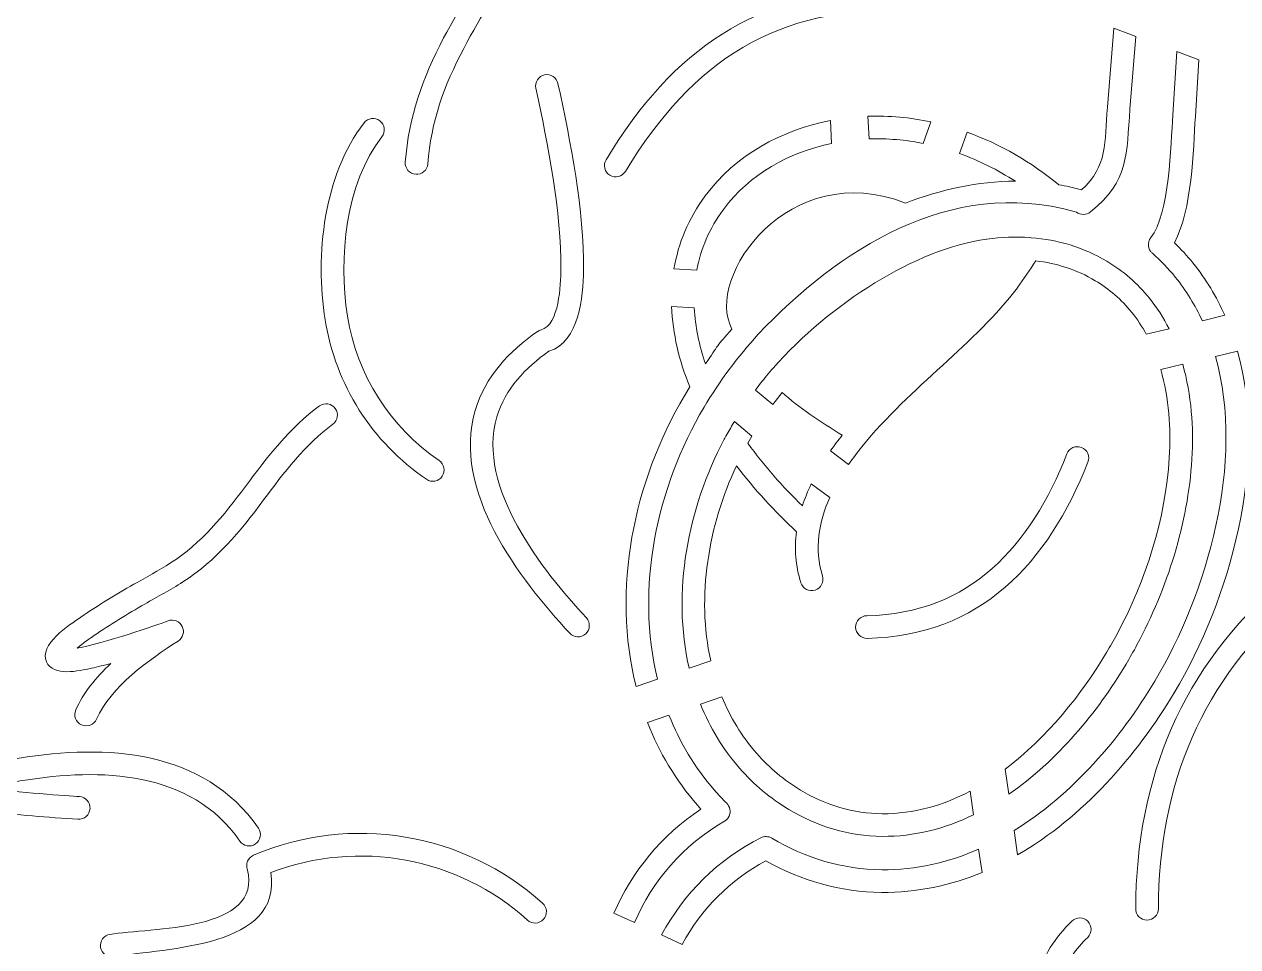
# Model space of a CAD drawing. Header units: millimetres. Extents: x -354 to 354, y -354 to 354.
# Drawn here: x 113.82 to 145.98, y -282.46 to -258.03 of the extents above; entities that cross this region are included whole.
import ezdxf

# ---------------------------------------------------------------- set-up
doc = ezdxf.new("R2010")
doc.units = ezdxf.units.MM
doc.header["$MEASUREMENT"] = 0
doc.layers.add('Camada 1', color=7, linetype='Continuous')

msp = doc.modelspace()

# ---------------------------------------------------------------- linework, layer by layer
at = {"layer": 'Camada 1', "color": 250, "lineweight": 20}
for points, knots in [([(259.2077, -180.953), (259.2077, -180.953), (70.4419, -177.6357), (70.4419, -177.6357), (70.4419, -177.6357), (70.4419, -177.6357), (70.4419, -202.6357), (70.4419, -202.6357), (70.4419, -202.6357), (70.4419, -202.6357), (64.4419, -202.6357), (64.4419, -202.6357), (64.4419, -202.6357), (64.4419, -202.6357), (64.4419, -237.6357), (64.4419, -237.6357), (64.4419, -237.6357), (64.4419, -237.6357), (70.4419, -237.6357), (70.4419, -237.6357), (70.4419, -237.6357), (70.4419, -237.6357), (70.4419, -291.7999), (70.4419, -291.7999), (70.4419, -291.7999), (70.4419, -291.7999), (64.4419, -291.7999), (64.4419, -291.7999), (64.4419, -291.7999), (64.4419, -291.7999), (64.4419, -326.7999), (64.4419, -326.7999), (64.4419, -326.7999), (64.4419, -326.7999), (70.4419, -326.7999), (70.4419, -326.7999), (70.4419, -326.7999), (70.4419, -326.7999), (70.4419, -351.7999), (70.4419, -351.7999), (70.4419, -351.7999), (70.4419, -351.7999), (259.2077, -348.4826), (259.2077, -348.4826), (259.2077, -348.4826), (259.2077, -348.4826), (259.2077, -326.7999), (259.2077, -326.7999), (259.2077, -326.7999), (259.2077, -326.7999), (265.2077, -326.7999), (265.2077, -326.7999), (265.2077, -326.7999), (265.2077, -326.7999), (265.2077, -332.7999), (265.2077, -332.7999), (265.2077, -332.7999), (265.2077, -332.7999), (268.2077, -332.7999), (268.2077, -332.7999), (268.2077, -332.7999), (269.0033, -332.7999), (269.7664, -332.4838), (270.329, -331.9212), (270.329, -331.9212), (270.8916, -331.3586), (271.2077, -330.5955), (271.2077, -329.7999), (271.2077, -329.7999), (271.2077, -329.7999), (271.2077, -288.7999), (271.2077, -288.7999), (271.2077, -288.7999), (271.2077, -287.143), (269.8645, -285.7999), (268.2077, -285.7999), (268.2077, -285.7999), (268.2077, -285.7999), (265.2077, -285.7999), (265.2077, -285.7999), (265.2077, -285.7999), (265.2077, -285.7999), (265.2077, -291.7999), (265.2077, -291.7999), (265.2077, -291.7999), (265.2077, -291.7999), (259.2077, -291.7999), (259.2077, -291.7999), (259.2077, -291.7999), (259.2077, -291.7999), (259.2077, -237.6357), (259.2077, -237.6357), (259.2077, -237.6357), (259.2077, -237.6357), (265.9077, -237.6357), (265.9077, -237.6357), (265.9077, -237.6357), (265.9077, -237.6357), (265.9077, -243.6357), (265.9077, -243.6357), (265.9077, -243.6357), (265.9077, -243.6357), (268.2077, -243.6357), (268.2077, -243.6357), (268.2077, -243.6357), (269.0033, -243.6357), (269.7664, -243.3197), (270.329, -242.7571), (270.329, -242.7571), (270.8916, -242.1945), (271.2077, -241.4314), (271.2077, -240.6357), (271.2077, -240.6357), (271.2077, -240.6357), (271.2077, -199.6357), (271.2077, -199.6357), (271.2077, -199.6357), (271.2077, -197.9789), (269.8645, -196.6358), (268.2077, -196.6357), (268.2077, -196.6357), (268.2077, -196.6357), (265.9077, -196.6357), (265.9077, -196.6357), (265.9077, -196.6357), (265.9077, -196.6357), (265.9077, -202.6357), (265.9077, -202.6357), (265.9077, -202.6357), (265.9077, -202.6357), (259.2077, -202.6357), (259.2077, -202.6357), (259.2077, -202.6357), (259.2077, -202.6357), (259.2077, -180.953), (259.2077, -180.953)], [0, 0, 0, 0, 0.0285714, 0.0285714, 0.0285714, 0.0285714, 0.0571429, 0.0571429, 0.0571429, 0.0571429, 0.0857143, 0.0857143, 0.0857143, 0.0857143, 0.1142857, 0.1142857, 0.1142857, 0.1142857, 0.1428571, 0.1428571, 0.1428571, 0.1428571, 0.1714286, 0.1714286, 0.1714286, 0.1714286, 0.2, 0.2, 0.2, 0.2, 0.2285714, 0.2285714, 0.2285714, 0.2285714, 0.2571429, 0.2571429, 0.2571429, 0.2571429, 0.2857143, 0.2857143, 0.2857143, 0.2857143, 0.3142857, 0.3142857, 0.3142857, 0.3142857, 0.3428571, 0.3428571, 0.3428571, 0.3428571, 0.3714286, 0.3714286, 0.3714286, 0.3714286, 0.4, 0.4, 0.4, 0.4, 0.4285714, 0.4285714, 0.4285714, 0.4285714, 0.4571429, 0.4571429, 0.4571429, 0.4571429, 0.4857143, 0.4857143, 0.4857143, 0.4857143, 0.5142857, 0.5142857, 0.5142857, 0.5142857, 0.5428571, 0.5428571, 0.5428571, 0.5428571, 0.5714286, 0.5714286, 0.5714286, 0.5714286, 0.6, 0.6, 0.6, 0.6, 0.6285714, 0.6285714, 0.6285714, 0.6285714, 0.6571429, 0.6571429, 0.6571429, 0.6571429, 0.6857143, 0.6857143, 0.6857143, 0.6857143, 0.7142857, 0.7142857, 0.7142857, 0.7142857, 0.7428571, 0.7428571, 0.7428571, 0.7428571, 0.7714286, 0.7714286, 0.7714286, 0.7714286, 0.8, 0.8, 0.8, 0.8, 0.8285714, 0.8285714, 0.8285714, 0.8285714, 0.8571429, 0.8571429, 0.8571429, 0.8571429, 0.8857143, 0.8857143, 0.8857143, 0.8857143, 0.9142857, 0.9142857, 0.9142857, 0.9142857, 0.9428571, 0.9428571, 0.9428571, 0.9428571, 1, 1, 1, 1]), ([(127.1017, -253.0088), (128.1319, -254.1043), (128.5787, -255.4123), (128.1999, -256.9052), (128.1999, -256.9052), (128.1592, -257.0653), (127.9955, -257.1628), (127.8353, -257.1222), (127.8353, -257.1222), (127.6752, -257.0815), (127.5777, -256.9178), (127.6183, -256.7576), (127.6183, -256.7576), (127.8663, -255.7801), (127.7026, -254.9129), (127.2233, -254.1393), (127.2233, -254.1393), (127.2215, -254.7796), (127.0947, -255.4051), (126.8414, -256.0498), (126.8414, -256.0498), (126.481, -256.9669), (125.9253, -257.7999), (125.4669, -258.6696), (125.4669, -258.6696), (124.9474, -259.6551), (124.6005, -260.6032), (124.5165, -261.724), (124.5165, -261.724), (124.5041, -261.8888), (124.3596, -262.0131), (124.1949, -262.0008), (124.1949, -262.0008), (124.0301, -261.9884), (123.9058, -261.8439), (123.9181, -261.6792), (123.9181, -261.6792), (124.0085, -260.4744), (124.3775, -259.4494), (124.9361, -258.3898), (124.9361, -258.3898), (125.3816, -257.5447), (125.9337, -256.7192), (126.2829, -255.8304), (126.2829, -255.8304), (126.6265, -254.956), (126.7086, -254.1351), (126.5355, -253.2357), (126.5355, -253.2357), (126.5355, -253.2357), (126.5253, -253.1845), (126.5253, -253.1845), (126.5253, -253.1845), (126.5253, -253.1845), (126.4786, -252.9747), (126.4786, -252.9747), (126.4786, -252.9747), (126.4397, -252.8141), (126.5389, -252.6514), (126.6995, -252.6124), (126.6995, -252.6124), (126.8601, -252.5735), (127.0228, -252.6727), (127.0618, -252.8333), (127.0618, -252.8333), (127.0618, -252.8333), (127.1017, -253.0088), (127.1017, -253.0088)], [0, 0, 0, 0, 0.0555556, 0.0555556, 0.0555556, 0.0555556, 0.1111111, 0.1111111, 0.1111111, 0.1111111, 0.1666667, 0.1666667, 0.1666667, 0.1666667, 0.2222222, 0.2222222, 0.2222222, 0.2222222, 0.2777778, 0.2777778, 0.2777778, 0.2777778, 0.3333333, 0.3333333, 0.3333333, 0.3333333, 0.3888889, 0.3888889, 0.3888889, 0.3888889, 0.4444444, 0.4444444, 0.4444444, 0.4444444, 0.5, 0.5, 0.5, 0.5, 0.5555556, 0.5555556, 0.5555556, 0.5555556, 0.6111111, 0.6111111, 0.6111111, 0.6111111, 0.6666667, 0.6666667, 0.6666667, 0.6666667, 0.7222222, 0.7222222, 0.7222222, 0.7222222, 0.7777778, 0.7777778, 0.7777778, 0.7777778, 0.8333333, 0.8333333, 0.8333333, 0.8333333, 0.8888889, 0.8888889, 0.8888889, 0.8888889, 1, 1, 1, 1]), ([(137.5202, -257.1431), (137.6012, -257.2345), (137.6192, -257.3579), (137.5677, -257.4686), (137.5677, -257.4686), (137.5162, -257.5793), (137.4102, -257.6451), (137.2882, -257.642), (137.2882, -257.642), (133.7325, -257.5526), (131.5533, -258.9705), (129.7529, -261.9264), (129.7529, -261.9264), (129.667, -262.0675), (129.4818, -262.1125), (129.3406, -262.0265), (129.3406, -262.0265), (129.1995, -261.9406), (129.1545, -261.7554), (129.2405, -261.6142), (129.2405, -261.6142), (131.0358, -258.6666), (133.1967, -257.2048), (136.614, -257.0489), (136.614, -257.0489), (134.8862, -255.281), (132.8303, -254.2457), (130.7079, -256.2633), (130.7079, -256.2633), (130.6033, -256.3627), (130.4471, -256.3744), (130.3289, -256.2915), (130.3289, -256.2915), (130.2108, -256.2087), (130.1685, -256.0578), (130.2264, -255.9256), (130.2264, -255.9256), (130.3206, -255.7102), (130.6892, -254.8621), (130.88, -254.2838), (130.88, -254.2838), (130.3877, -254.8312), (129.6553, -255.8338), (129.4869, -256.0653), (129.4869, -256.0653), (129.3897, -256.1989), (129.2014, -256.2286), (129.0678, -256.1314), (129.0678, -256.1314), (128.9342, -256.0342), (128.9045, -255.8459), (129.0017, -255.7123), (129.0017, -255.7123), (129.4374, -255.1135), (129.8975, -254.4854), (130.3916, -253.9335), (130.3916, -253.9335), (130.6012, -253.6993), (131.0375, -253.1816), (131.3985, -253.391), (131.3985, -253.391), (131.7324, -253.5847), (131.5565, -254.1242), (131.4679, -254.4084), (131.4679, -254.4084), (131.3952, -254.6416), (131.3107, -254.8765), (131.2197, -255.1103), (131.2197, -255.1103), (133.4893, -253.731), (135.7109, -255.1015), (137.5202, -257.1431)], [0, 0, 0, 0, 0.0526316, 0.0526316, 0.0526316, 0.0526316, 0.1052632, 0.1052632, 0.1052632, 0.1052632, 0.1578947, 0.1578947, 0.1578947, 0.1578947, 0.2105263, 0.2105263, 0.2105263, 0.2105263, 0.2631579, 0.2631579, 0.2631579, 0.2631579, 0.3157895, 0.3157895, 0.3157895, 0.3157895, 0.3684211, 0.3684211, 0.3684211, 0.3684211, 0.4210526, 0.4210526, 0.4210526, 0.4210526, 0.4736842, 0.4736842, 0.4736842, 0.4736842, 0.5263158, 0.5263158, 0.5263158, 0.5263158, 0.5789474, 0.5789474, 0.5789474, 0.5789474, 0.6315789, 0.6315789, 0.6315789, 0.6315789, 0.6842105, 0.6842105, 0.6842105, 0.6842105, 0.7368421, 0.7368421, 0.7368421, 0.7368421, 0.7894737, 0.7894737, 0.7894737, 0.7894737, 0.8421053, 0.8421053, 0.8421053, 0.8421053, 0.8947368, 0.8947368, 0.8947368, 0.8947368, 1, 1, 1, 1]), ([(138.8168, -260.8869), (139.692, -261.2022), (140.5118, -261.6797), (141.2415, -262.2774), (141.2415, -262.2774), (141.4323, -262.3108), (141.6223, -262.3533), (141.8112, -262.4053), (141.8112, -262.4053), (141.8112, -262.4053), (141.8401, -262.4133), (141.8401, -262.4133), (141.8401, -262.4133), (142.5464, -261.7759), (142.454, -261.1628), (142.5307, -260.2256), (142.5307, -260.2256), (142.5307, -260.2256), (142.7023, -258.1285), (142.7023, -258.1285), (142.7023, -258.1285), (142.7023, -258.1285), (143.2865, -258.3459), (143.2865, -258.3459), (143.2865, -258.3459), (143.2865, -258.3459), (143.1287, -260.2746), (143.1287, -260.2746), (143.1287, -260.2746), (143.0319, -261.4571), (143.1078, -262.1771), (142.0787, -262.9972), (142.0787, -262.9972), (141.9683, -263.0851), (141.8142, -263.0824), (141.7074, -262.9993), (141.7074, -262.9993), (141.7074, -262.9993), (141.6518, -262.9837), (141.6518, -262.9837), (141.6518, -262.9837), (138.3456, -262.0727), (135.4052, -263.9952), (133.2751, -266.2356), (133.2751, -266.2356), (132.7339, -266.8317), (132.2492, -267.4823), (131.8371, -268.1734), (131.8371, -268.1734), (130.5772, -270.2857), (130.0163, -272.9802), (130.6054, -275.3751), (130.6054, -275.3751), (130.6054, -275.3751), (130.0365, -275.5729), (130.0365, -275.5729), (130.0365, -275.5729), (129.389, -273.0141), (129.9671, -270.1371), (131.3217, -267.866), (131.3217, -267.866), (131.3217, -267.866), (131.4646, -267.6324), (131.4646, -267.6324), (131.4646, -267.6324), (131.1782, -266.9399), (131.0052, -266.2194), (130.9786, -265.5055), (130.9786, -265.5055), (130.9786, -265.5055), (131.5805, -265.5409), (131.5805, -265.5409), (131.5805, -265.5409), (131.6049, -266.0355), (131.7081, -266.5333), (131.8743, -267.0197), (131.8743, -267.0197), (132.2268, -266.5245), (132.1608, -266.5453), (132.5789, -266.1055), (132.5789, -266.1055), (131.8318, -264.7242), (134.0995, -261.5466), (137.1818, -262.7643), (137.1818, -262.7643), (138.1119, -262.4032), (139.1, -262.1857), (140.0898, -262.1815), (140.0898, -262.1815), (139.6232, -261.8835), (139.1275, -261.6361), (138.6108, -261.4502), (138.6108, -261.4502), (138.6108, -261.4502), (138.8168, -260.8869), (138.8168, -260.8869)], [0, 0, 0, 0, 0.04, 0.04, 0.04, 0.04, 0.08, 0.08, 0.08, 0.08, 0.12, 0.12, 0.12, 0.12, 0.16, 0.16, 0.16, 0.16, 0.2, 0.2, 0.2, 0.2, 0.24, 0.24, 0.24, 0.24, 0.28, 0.28, 0.28, 0.28, 0.32, 0.32, 0.32, 0.32, 0.36, 0.36, 0.36, 0.36, 0.4, 0.4, 0.4, 0.4, 0.44, 0.44, 0.44, 0.44, 0.48, 0.48, 0.48, 0.48, 0.52, 0.52, 0.52, 0.52, 0.56, 0.56, 0.56, 0.56, 0.6, 0.6, 0.6, 0.6, 0.64, 0.64, 0.64, 0.64, 0.68, 0.68, 0.68, 0.68, 0.72, 0.72, 0.72, 0.72, 0.76, 0.76, 0.76, 0.76, 0.8, 0.8, 0.8, 0.8, 0.84, 0.84, 0.84, 0.84, 0.88, 0.88, 0.88, 0.88, 0.92, 0.92, 0.92, 0.92, 1, 1, 1, 1]), ([(144.3685, -258.7485), (144.3685, -258.7485), (144.956, -258.9671), (144.956, -258.9671), (144.956, -258.9671), (144.956, -258.9671), (144.8621, -260.4653), (144.8621, -260.4653), (144.8621, -260.4653), (144.8055, -261.369), (144.7775, -262.9443), (144.3059, -263.8136), (144.3059, -263.8136), (144.4809, -263.9815), (144.6451, -264.1606), (144.7974, -264.3495), (144.7974, -264.3495), (145.1445, -264.7799), (145.4227, -265.2452), (145.6403, -265.7357), (145.6403, -265.7357), (145.6403, -265.7357), (145.0467, -265.8792), (145.0467, -265.8792), (145.0467, -265.8792), (144.8567, -265.4719), (144.62, -265.0852), (144.3304, -264.7261), (144.3304, -264.7261), (144.1462, -264.4976), (143.9425, -264.2853), (143.7218, -264.0919), (143.7218, -264.0919), (143.7038, -264.0765), (143.688, -264.0593), (143.6746, -264.0409), (143.6746, -264.0409), (143.6349, -263.9866), (143.6155, -263.9214), (143.6171, -263.8564), (143.6171, -263.8564), (143.6182, -263.8123), (143.6288, -263.7683), (143.6495, -263.7276), (143.6495, -263.7276), (143.6495, -263.7276), (143.6733, -263.6887), (143.6733, -263.6887), (143.6733, -263.6887), (143.6733, -263.6887), (143.6811, -263.6783), (143.6811, -263.6783), (143.6811, -263.6783), (144.1748, -263.0514), (144.2129, -261.2319), (144.2633, -260.4277), (144.2633, -260.4277), (144.2633, -260.4277), (144.3685, -258.7485), (144.3685, -258.7485)], [0, 0, 0, 0, 0.0625, 0.0625, 0.0625, 0.0625, 0.125, 0.125, 0.125, 0.125, 0.1875, 0.1875, 0.1875, 0.1875, 0.25, 0.25, 0.25, 0.25, 0.3125, 0.3125, 0.3125, 0.3125, 0.375, 0.375, 0.375, 0.375, 0.4375, 0.4375, 0.4375, 0.4375, 0.5, 0.5, 0.5, 0.5, 0.5625, 0.5625, 0.5625, 0.5625, 0.625, 0.625, 0.625, 0.625, 0.6875, 0.6875, 0.6875, 0.6875, 0.75, 0.75, 0.75, 0.75, 0.8125, 0.8125, 0.8125, 0.8125, 0.875, 0.875, 0.875, 0.875, 1, 1, 1, 1]), ([(126.347, -268.4299), (125.7988, -270.2957), (127.5549, -272.4917), (128.7185, -273.7517), (128.7185, -273.7517), (128.8306, -273.8731), (128.823, -274.0635), (128.7016, -274.1756), (128.7016, -274.1756), (128.5802, -274.2877), (128.3898, -274.2801), (128.2777, -274.1587), (128.2777, -274.1587), (126.9372, -272.7072), (125.1469, -270.3861), (125.7713, -268.2608), (125.7713, -268.2608), (126.0343, -267.3656), (126.6706, -266.6859), (127.4249, -266.1673), (127.4249, -266.1673), (127.455, -266.1466), (127.4839, -266.1334), (127.5192, -266.1242), (127.5192, -266.1242), (128.0025, -265.9982), (128.0393, -264.902), (128.0436, -264.5322), (128.0436, -264.5322), (128.0613, -263.0075), (127.7018, -261.209), (127.3802, -259.7226), (127.3802, -259.7226), (127.3452, -259.5612), (127.4485, -259.4009), (127.61, -259.366), (127.61, -259.366), (127.7714, -259.331), (127.9317, -259.4343), (127.9666, -259.5958), (127.9666, -259.5958), (128.2987, -261.1306), (128.6618, -262.9648), (128.6436, -264.5392), (128.6436, -264.5392), (128.6353, -265.2494), (128.5404, -266.4266), (127.726, -266.6887), (127.726, -266.6887), (127.1057, -267.1228), (126.565, -267.6879), (126.347, -268.4299)], [0, 0, 0, 0, 0.0714286, 0.0714286, 0.0714286, 0.0714286, 0.1428571, 0.1428571, 0.1428571, 0.1428571, 0.2142857, 0.2142857, 0.2142857, 0.2142857, 0.2857143, 0.2857143, 0.2857143, 0.2857143, 0.3571429, 0.3571429, 0.3571429, 0.3571429, 0.4285714, 0.4285714, 0.4285714, 0.4285714, 0.5, 0.5, 0.5, 0.5, 0.5714286, 0.5714286, 0.5714286, 0.5714286, 0.6428571, 0.6428571, 0.6428571, 0.6428571, 0.7142857, 0.7142857, 0.7142857, 0.7142857, 0.7857143, 0.7857143, 0.7857143, 0.7857143, 0.8571429, 0.8571429, 0.8571429, 0.8571429, 1, 1, 1, 1]), ([(122.388, -265.7615), (122.6353, -267.3161), (123.5147, -268.6994), (124.8177, -269.583), (124.8177, -269.583), (124.9544, -269.6757), (124.9903, -269.8629), (124.8976, -269.9997), (124.8976, -269.9997), (124.8049, -270.1364), (124.6177, -270.1723), (124.4809, -270.0796), (124.4809, -270.0796), (123.0408, -269.103), (122.0687, -267.5742), (121.7954, -265.8557), (121.7954, -265.8557), (121.5221, -264.1376), (121.7603, -262.0119), (122.826, -260.6367), (122.826, -260.6367), (122.9272, -260.5062), (123.1164, -260.4822), (123.2469, -260.5834), (123.2469, -260.5834), (123.3774, -260.6846), (123.4014, -260.8738), (123.3002, -261.0043), (123.3002, -261.0043), (122.336, -262.2485), (122.1408, -264.2069), (122.388, -265.7615)], [0, 0, 0, 0, 0.1111111, 0.1111111, 0.1111111, 0.1111111, 0.2222222, 0.2222222, 0.2222222, 0.2222222, 0.3333333, 0.3333333, 0.3333333, 0.3333333, 0.4444444, 0.4444444, 0.4444444, 0.4444444, 0.5555556, 0.5555556, 0.5555556, 0.5555556, 0.6666667, 0.6666667, 0.6666667, 0.6666667, 0.7777778, 0.7777778, 0.7777778, 0.7777778, 1, 1, 1, 1]), ([(136.1833, -260.4641), (136.7501, -260.444), (137.3091, -260.4961), (137.8528, -260.6115), (137.8528, -260.6115), (137.8528, -260.6115), (137.6444, -261.1811), (137.6444, -261.1811), (137.6444, -261.1811), (137.1776, -261.0885), (136.6992, -261.047), (136.2143, -261.0634), (136.2143, -261.0634), (136.2143, -261.0634), (136.1833, -260.4641), (136.1833, -260.4641)], [0, 0, 0, 0, 0.2, 0.2, 0.2, 0.2, 0.4, 0.4, 0.4, 0.4, 0.6, 0.6, 0.6, 0.6, 1, 1, 1, 1]), ([(131.869, -262.574), (132.6716, -261.4925), (133.8866, -260.8293), (135.1878, -260.5768), (135.1878, -260.5768), (135.1878, -260.5768), (135.2191, -261.1827), (135.2191, -261.1827), (135.2191, -261.1827), (134.0954, -261.4181), (133.0455, -261.9955), (132.3508, -262.9316), (132.3508, -262.9316), (131.9768, -263.4357), (131.75, -263.9804), (131.645, -264.543), (131.645, -264.543), (131.645, -264.543), (131.0418, -264.5075), (131.0418, -264.5075), (131.0418, -264.5075), (131.1562, -263.8314), (131.4219, -263.1765), (131.869, -262.574)], [0, 0, 0, 0, 0.1428571, 0.1428571, 0.1428571, 0.1428571, 0.2857143, 0.2857143, 0.2857143, 0.2857143, 0.4285714, 0.4285714, 0.4285714, 0.4285714, 0.5714286, 0.5714286, 0.5714286, 0.5714286, 0.7142857, 0.7142857, 0.7142857, 0.7142857, 1, 1, 1, 1]), ([(133.6691, -267.136), (135.1868, -265.4166), (137.4522, -263.9774), (139.3255, -263.7194), (139.3255, -263.7194), (139.3255, -263.7194), (139.3277, -263.719), (139.3277, -263.719), (139.3277, -263.719), (139.3277, -263.719), (139.3353, -263.7179), (139.3353, -263.7179), (139.3353, -263.7179), (139.7182, -263.666), (140.101, -263.6511), (140.4781, -263.6778), (140.4781, -263.6778), (140.4781, -263.6778), (140.5111, -263.6803), (140.5111, -263.6803), (140.5111, -263.6803), (141.2127, -263.7345), (141.8935, -263.9331), (142.5162, -264.3044), (142.5162, -264.3044), (142.9479, -264.5619), (143.3262, -264.8899), (143.6418, -265.2812), (143.6418, -265.2812), (143.8462, -265.5346), (144.0187, -265.8069), (144.1628, -266.0928), (144.1628, -266.0928), (144.1628, -266.0928), (143.5616, -266.2381), (143.5616, -266.2381), (143.5616, -266.2381), (143.4504, -266.0347), (143.322, -265.8404), (143.1748, -265.6578), (143.1748, -265.6578), (142.9038, -265.3218), (142.5796, -265.0409), (142.2088, -264.8198), (142.2088, -264.8198), (141.7156, -264.5257), (141.1811, -264.3576), (140.6293, -264.2942), (140.6293, -264.2942), (140.4785, -264.5345), (140.3179, -264.7688), (140.1489, -264.9967), (140.1489, -264.9967), (140.1489, -264.9967), (140.1433, -265.0039), (140.1433, -265.0039), (140.1433, -265.0039), (139.0553, -266.469), (137.3067, -267.6279), (136.0238, -269.2169), (136.0238, -269.2169), (135.9022, -269.3674), (135.7829, -269.5253), (135.6698, -269.6893), (135.6698, -269.6893), (135.6698, -269.6893), (135.19, -269.3294), (135.19, -269.3294), (135.19, -269.3294), (135.2893, -269.1857), (135.3934, -269.046), (135.5005, -268.9106), (135.5005, -268.9106), (134.9354, -268.568), (134.3304, -268.1614), (133.9071, -267.7835), (133.9071, -267.7835), (133.9071, -267.7835), (133.6647, -268.101), (133.6647, -268.101), (133.6647, -268.101), (133.6647, -268.101), (133.2035, -267.7155), (133.2035, -267.7155), (133.2035, -267.7155), (133.2976, -267.5883), (133.3943, -267.463), (133.4943, -267.3391), (133.4943, -267.3391), (133.4943, -267.3391), (133.6277, -267.1767), (133.6277, -267.1767), (133.6277, -267.1767), (133.6277, -267.1767), (133.6691, -267.136), (133.6691, -267.136)], [0, 0, 0, 0, 0.04, 0.04, 0.04, 0.04, 0.08, 0.08, 0.08, 0.08, 0.12, 0.12, 0.12, 0.12, 0.16, 0.16, 0.16, 0.16, 0.2, 0.2, 0.2, 0.2, 0.24, 0.24, 0.24, 0.24, 0.28, 0.28, 0.28, 0.28, 0.32, 0.32, 0.32, 0.32, 0.36, 0.36, 0.36, 0.36, 0.4, 0.4, 0.4, 0.4, 0.44, 0.44, 0.44, 0.44, 0.48, 0.48, 0.48, 0.48, 0.52, 0.52, 0.52, 0.52, 0.56, 0.56, 0.56, 0.56, 0.6, 0.6, 0.6, 0.6, 0.64, 0.64, 0.64, 0.64, 0.68, 0.68, 0.68, 0.68, 0.72, 0.72, 0.72, 0.72, 0.76, 0.76, 0.76, 0.76, 0.8, 0.8, 0.8, 0.8, 0.84, 0.84, 0.84, 0.84, 0.88, 0.88, 0.88, 0.88, 0.92, 0.92, 0.92, 0.92, 1, 1, 1, 1]), ([(145.9787, -266.6828), (146.8033, -269.6481), (145.7826, -273.2508), (144.2994, -275.7375), (144.2994, -275.7375), (143.3001, -277.4129), (141.8782, -279.0338), (140.1495, -280.0294), (140.1495, -280.0294), (140.1495, -280.0294), (140.0559, -279.3871), (140.0559, -279.3871), (140.0559, -279.3871), (141.6058, -278.4329), (142.8831, -276.9406), (143.784, -275.4301), (143.784, -275.4301), (145.1747, -273.0984), (146.1869, -269.6314), (145.3956, -266.8237), (145.3956, -266.8237), (145.3956, -266.8237), (145.9787, -266.6828), (145.9787, -266.6828)], [0, 0, 0, 0, 0.1428571, 0.1428571, 0.1428571, 0.1428571, 0.2857143, 0.2857143, 0.2857143, 0.2857143, 0.4285714, 0.4285714, 0.4285714, 0.4285714, 0.5714286, 0.5714286, 0.5714286, 0.5714286, 0.7142857, 0.7142857, 0.7142857, 0.7142857, 1, 1, 1, 1]), ([(144.769, -269.5437), (144.6683, -271.2399), (144.1146, -272.9723), (143.3142, -274.4651), (143.3142, -274.4651), (143.2215, -274.6379), (143.125, -274.8086), (143.0246, -274.977), (143.0246, -274.977), (142.2701, -276.242), (141.2041, -277.538), (139.9154, -278.424), (139.9154, -278.424), (139.9154, -278.424), (139.818, -277.7559), (139.818, -277.7559), (139.818, -277.7559), (140.9307, -276.924), (141.8542, -275.7679), (142.5092, -274.6696), (142.5092, -274.6696), (142.605, -274.5091), (142.6971, -274.3463), (142.7854, -274.1816), (142.7854, -274.1816), (143.5445, -272.7658), (144.0746, -271.1171), (144.17, -269.5082), (144.17, -269.5082), (144.2155, -268.741), (144.1623, -267.9288), (143.9434, -267.1747), (143.9434, -267.1747), (143.9434, -267.1747), (144.5271, -267.0336), (144.5271, -267.0336), (144.5271, -267.0336), (144.7583, -267.8442), (144.8183, -268.7118), (144.769, -269.5437)], [0, 0, 0, 0, 0.0909091, 0.0909091, 0.0909091, 0.0909091, 0.1818182, 0.1818182, 0.1818182, 0.1818182, 0.2727273, 0.2727273, 0.2727273, 0.2727273, 0.3636364, 0.3636364, 0.3636364, 0.3636364, 0.4545455, 0.4545455, 0.4545455, 0.4545455, 0.5454545, 0.5454545, 0.5454545, 0.5454545, 0.6363636, 0.6363636, 0.6363636, 0.6363636, 0.7272727, 0.7272727, 0.7272727, 0.7272727, 0.8181818, 0.8181818, 0.8181818, 0.8181818, 1, 1, 1, 1]), ([(122.0642, -268.2017), (122.1614, -268.3353), (122.1317, -268.5235), (121.9981, -268.6208), (121.9981, -268.6208), (121.2806, -269.1429), (120.6898, -269.9213), (120.1633, -270.6286), (120.1633, -270.6286), (119.5411, -271.4646), (118.9091, -272.2327), (118.0245, -272.8009), (118.0245, -272.8009), (117.6985, -273.0103), (117.354, -273.1935), (117.0169, -273.3844), (117.0169, -273.3844), (116.5509, -273.6484), (116.1006, -273.9262), (115.6581, -274.2284), (115.6581, -274.2284), (115.5817, -274.2805), (115.384, -274.4188), (115.2179, -274.5539), (115.2179, -274.5539), (115.9297, -274.4319), (117.3252, -273.9422), (117.6353, -273.8301), (117.6353, -273.8301), (117.78, -273.7779), (117.9392, -273.8423), (118.0068, -273.9806), (118.0068, -273.9806), (118.0743, -274.1189), (118.0273, -274.2841), (117.8971, -274.3662), (117.8971, -274.3662), (117.1461, -274.8391), (116.103, -275.5923), (115.7339, -276.4324), (115.7339, -276.4324), (115.6674, -276.5837), (115.4898, -276.6528), (115.3385, -276.5864), (115.3385, -276.5864), (115.1872, -276.5199), (115.1181, -276.3423), (115.1845, -276.191), (115.1845, -276.191), (115.3814, -275.743), (115.7198, -275.3292), (116.1128, -274.9594), (116.1128, -274.9594), (115.9408, -275.0061), (115.7693, -275.0487), (115.599, -275.0858), (115.599, -275.0858), (115.2751, -275.1565), (114.589, -275.3149), (114.4082, -274.918), (114.4082, -274.918), (114.1992, -274.4596), (115.0194, -273.9379), (115.3197, -273.7328), (115.3197, -273.7328), (115.7761, -273.4213), (116.2406, -273.1346), (116.7212, -272.8624), (116.7212, -272.8624), (117.0482, -272.6771), (117.384, -272.4992), (117.7002, -272.2961), (117.7002, -272.2961), (118.5175, -271.7711), (119.1074, -271.0424), (119.6821, -270.2704), (119.6821, -270.2704), (120.2499, -269.5075), (120.8706, -268.6992), (121.6451, -268.1356), (121.6451, -268.1356), (121.7787, -268.0384), (121.9669, -268.0681), (122.0642, -268.2017)], [0, 0, 0, 0, 0.0454545, 0.0454545, 0.0454545, 0.0454545, 0.0909091, 0.0909091, 0.0909091, 0.0909091, 0.1363636, 0.1363636, 0.1363636, 0.1363636, 0.1818182, 0.1818182, 0.1818182, 0.1818182, 0.2272727, 0.2272727, 0.2272727, 0.2272727, 0.2727273, 0.2727273, 0.2727273, 0.2727273, 0.3181818, 0.3181818, 0.3181818, 0.3181818, 0.3636364, 0.3636364, 0.3636364, 0.3636364, 0.4090909, 0.4090909, 0.4090909, 0.4090909, 0.4545455, 0.4545455, 0.4545455, 0.4545455, 0.5, 0.5, 0.5, 0.5, 0.5454545, 0.5454545, 0.5454545, 0.5454545, 0.5909091, 0.5909091, 0.5909091, 0.5909091, 0.6363636, 0.6363636, 0.6363636, 0.6363636, 0.6818182, 0.6818182, 0.6818182, 0.6818182, 0.7272727, 0.7272727, 0.7272727, 0.7272727, 0.7727273, 0.7727273, 0.7727273, 0.7727273, 0.8181818, 0.8181818, 0.8181818, 0.8181818, 0.8636364, 0.8636364, 0.8636364, 0.8636364, 0.9090909, 0.9090909, 0.9090909, 0.9090909, 1, 1, 1, 1]), ([(132.6426, -268.55), (132.6426, -268.55), (133.1085, -268.9395), (133.1085, -268.9395), (133.1085, -268.9395), (133.1085, -268.9395), (133.0004, -269.1265), (133.0004, -269.1265), (133.0004, -269.1265), (133.4293, -269.7204), (133.9211, -270.2735), (134.4449, -270.7875), (134.4449, -270.7875), (134.5095, -270.5872), (134.5893, -270.3903), (134.6812, -270.1979), (134.6812, -270.1979), (134.6812, -270.1979), (135.1702, -270.5646), (135.1702, -270.5646), (135.1702, -270.5646), (134.8781, -271.2187), (134.7522, -271.9285), (134.9763, -272.6415), (134.9763, -272.6415), (135.0258, -272.7992), (134.9377, -272.9682), (134.7801, -273.0177), (134.7801, -273.0177), (134.6224, -273.0672), (134.4534, -272.9791), (134.4039, -272.8215), (134.4039, -272.8215), (134.2605, -272.3653), (134.2326, -271.912), (134.2897, -271.4703), (134.2897, -271.4703), (133.7161, -270.9309), (133.1735, -270.3489), (132.6951, -269.7217), (132.6951, -269.7217), (131.9567, -271.3041), (131.6355, -273.187), (132.0139, -274.8851), (132.0139, -274.8851), (132.0139, -274.8851), (131.4442, -275.0833), (131.4442, -275.0833), (131.4442, -275.0833), (130.9762, -273.0776), (131.4083, -270.836), (132.3739, -269.0215), (132.3739, -269.0215), (132.3739, -269.0215), (132.3922, -268.9873), (132.3922, -268.9873), (132.3922, -268.9873), (132.4579, -268.865), (132.526, -268.7447), (132.5965, -268.6265), (132.5965, -268.6265), (132.5965, -268.6265), (132.6426, -268.55), (132.6426, -268.55)], [0, 0, 0, 0, 0.0588235, 0.0588235, 0.0588235, 0.0588235, 0.1176471, 0.1176471, 0.1176471, 0.1176471, 0.1764706, 0.1764706, 0.1764706, 0.1764706, 0.2352941, 0.2352941, 0.2352941, 0.2352941, 0.2941176, 0.2941176, 0.2941176, 0.2941176, 0.3529412, 0.3529412, 0.3529412, 0.3529412, 0.4117647, 0.4117647, 0.4117647, 0.4117647, 0.4705882, 0.4705882, 0.4705882, 0.4705882, 0.5294118, 0.5294118, 0.5294118, 0.5294118, 0.5882353, 0.5882353, 0.5882353, 0.5882353, 0.6470588, 0.6470588, 0.6470588, 0.6470588, 0.7058824, 0.7058824, 0.7058824, 0.7058824, 0.7647059, 0.7647059, 0.7647059, 0.7647059, 0.8235294, 0.8235294, 0.8235294, 0.8235294, 0.8823529, 0.8823529, 0.8823529, 0.8823529, 1, 1, 1, 1]), ([(141.8438, -269.2377), (141.9975, -269.2983), (142.0736, -269.473), (142.0131, -269.6268), (142.0131, -269.6268), (140.9621, -272.2972), (139.1631, -274.2386), (136.1624, -274.294), (136.1624, -274.294), (135.9972, -274.2971), (135.86, -274.1648), (135.857, -273.9996), (135.857, -273.9996), (135.8539, -273.8344), (135.9862, -273.6972), (136.1514, -273.6942), (136.1514, -273.6942), (138.901, -273.6434), (140.4952, -271.8451), (141.4547, -269.407), (141.4547, -269.407), (141.5153, -269.2533), (141.69, -269.1772), (141.8438, -269.2377)], [0, 0, 0, 0, 0.1428571, 0.1428571, 0.1428571, 0.1428571, 0.2857143, 0.2857143, 0.2857143, 0.2857143, 0.4285714, 0.4285714, 0.4285714, 0.4285714, 0.5714286, 0.5714286, 0.5714286, 0.5714286, 0.7142857, 0.7142857, 0.7142857, 0.7142857, 1, 1, 1, 1]), ([(143.88, -281.4573), (143.8794, -281.6225), (143.7441, -281.7568), (143.5789, -281.7562), (143.5789, -281.7562), (143.4137, -281.7556), (143.2794, -281.6203), (143.28, -281.4551), (143.28, -281.4551), (143.2928, -277.9894), (144.5122, -275.0494), (147.1552, -272.7844), (147.1552, -272.7844), (147.2806, -272.6769), (147.4707, -272.6915), (147.5782, -272.817), (147.5782, -272.817), (147.6857, -272.9424), (147.6711, -273.1325), (147.5456, -273.24), (147.5456, -273.24), (145.0354, -275.3912), (143.8922, -278.1663), (143.88, -281.4573)], [0, 0, 0, 0, 0.1428571, 0.1428571, 0.1428571, 0.1428571, 0.2857143, 0.2857143, 0.2857143, 0.2857143, 0.4285714, 0.4285714, 0.4285714, 0.4285714, 0.5714286, 0.5714286, 0.5714286, 0.5714286, 0.7142857, 0.7142857, 0.7142857, 0.7142857, 1, 1, 1, 1]), ([(132.3116, -275.8404), (132.5312, -276.3778), (132.835, -276.884), (133.2333, -277.3413), (133.2333, -277.3413), (133.5673, -277.7248), (133.9573, -278.0519), (134.3942, -278.3124), (134.3942, -278.3124), (135.0592, -278.7091), (135.7873, -278.9321), (136.5636, -278.9395), (136.5636, -278.9395), (137.3889, -278.9474), (138.171, -278.721), (138.893, -278.3427), (138.893, -278.3427), (138.893, -278.3427), (138.9843, -278.9683), (138.9843, -278.9683), (138.9843, -278.9683), (138.2305, -279.3335), (137.417, -279.5477), (136.5579, -279.5395), (136.5579, -279.5395), (135.6751, -279.5311), (134.8433, -279.2789), (134.0868, -278.8278), (134.0868, -278.8278), (133.5955, -278.5347), (133.1565, -278.1667), (132.7808, -277.7354), (132.7808, -277.7354), (132.3304, -277.2184), (131.9891, -276.6453), (131.7445, -276.0376), (131.7445, -276.0376), (131.7445, -276.0376), (132.3116, -275.8404), (132.3116, -275.8404)], [0, 0, 0, 0, 0.0909091, 0.0909091, 0.0909091, 0.0909091, 0.1818182, 0.1818182, 0.1818182, 0.1818182, 0.2727273, 0.2727273, 0.2727273, 0.2727273, 0.3636364, 0.3636364, 0.3636364, 0.3636364, 0.4545455, 0.4545455, 0.4545455, 0.4545455, 0.5454545, 0.5454545, 0.5454545, 0.5454545, 0.6363636, 0.6363636, 0.6363636, 0.6363636, 0.7272727, 0.7272727, 0.7272727, 0.7272727, 0.8181818, 0.8181818, 0.8181818, 0.8181818, 1, 1, 1, 1]), ([(132.4396, -278.6628), (132.4588, -278.6816), (132.4758, -278.7032), (132.4899, -278.7275), (132.4899, -278.7275), (132.5247, -278.7878), (132.5361, -278.8555), (132.5269, -278.9197), (132.5269, -278.9197), (132.5185, -278.9796), (132.4921, -279.0374), (132.4477, -279.0842), (132.4477, -279.0842), (132.4283, -279.1046), (132.4058, -279.1226), (132.3802, -279.1374), (132.3802, -279.1374), (131.2857, -279.7698), (130.4676, -280.7229), (129.9952, -281.8226), (129.9952, -281.8226), (129.9952, -281.8226), (129.4492, -281.5733), (129.4492, -281.5733), (129.4492, -281.5733), (129.9243, -280.4738), (130.7126, -279.5076), (131.7569, -278.8176), (131.7569, -278.8176), (131.7569, -278.8176), (131.6617, -278.7106), (131.6617, -278.7106), (131.6617, -278.7106), (131.0827, -278.0459), (130.6474, -277.3076), (130.3412, -276.5257), (130.3412, -276.5257), (130.3412, -276.5257), (130.9086, -276.3283), (130.9086, -276.3283), (130.9086, -276.3283), (131.1899, -277.0398), (131.5871, -277.7114), (132.1141, -278.3164), (132.1141, -278.3164), (132.2182, -278.436), (132.3268, -278.5515), (132.4396, -278.6628)], [0, 0, 0, 0, 0.0769231, 0.0769231, 0.0769231, 0.0769231, 0.1538462, 0.1538462, 0.1538462, 0.1538462, 0.2307692, 0.2307692, 0.2307692, 0.2307692, 0.3076923, 0.3076923, 0.3076923, 0.3076923, 0.3846154, 0.3846154, 0.3846154, 0.3846154, 0.4615385, 0.4615385, 0.4615385, 0.4615385, 0.5384615, 0.5384615, 0.5384615, 0.5384615, 0.6153846, 0.6153846, 0.6153846, 0.6153846, 0.6923077, 0.6923077, 0.6923077, 0.6923077, 0.7692308, 0.7692308, 0.7692308, 0.7692308, 0.8461538, 0.8461538, 0.8461538, 0.8461538, 1, 1, 1, 1]), ([(113.6823, -277.4688), (115.9825, -277.0899), (118.5821, -277.2332), (120.0262, -279.3223), (120.0262, -279.3223), (120.1201, -279.4582), (120.0859, -279.6457), (119.95, -279.7397), (119.95, -279.7397), (119.8141, -279.8336), (119.6266, -279.7994), (119.5326, -279.6635), (119.5326, -279.6635), (118.2362, -277.7879), (115.8266, -277.7237), (113.7799, -278.0608), (113.7799, -278.0608), (113.637, -278.0843), (113.1979, -278.1586), (112.8338, -278.2445), (112.8338, -278.2445), (113.6155, -278.3774), (114.9759, -278.467), (115.282, -278.4865), (115.282, -278.4865), (115.4469, -278.497), (115.5728, -278.6401), (115.5623, -278.805), (115.5623, -278.805), (115.5518, -278.9699), (115.4087, -279.0958), (115.2438, -279.0853), (115.2438, -279.0853), (114.45, -279.0347), (113.6178, -278.9786), (112.8326, -278.8499), (112.8326, -278.8499), (112.5166, -278.7981), (111.7939, -278.7058), (111.7806, -278.2757), (111.7806, -278.2757), (111.7706, -277.9492), (112.1497, -277.817), (112.4022, -277.7402), (112.4022, -277.7402), (112.8099, -277.616), (113.2621, -277.538), (113.6823, -277.4688)], [0, 0, 0, 0, 0.0769231, 0.0769231, 0.0769231, 0.0769231, 0.1538462, 0.1538462, 0.1538462, 0.1538462, 0.2307692, 0.2307692, 0.2307692, 0.2307692, 0.3076923, 0.3076923, 0.3076923, 0.3076923, 0.3846154, 0.3846154, 0.3846154, 0.3846154, 0.4615385, 0.4615385, 0.4615385, 0.4615385, 0.5384615, 0.5384615, 0.5384615, 0.5384615, 0.6153846, 0.6153846, 0.6153846, 0.6153846, 0.6923077, 0.6923077, 0.6923077, 0.6923077, 0.7692308, 0.7692308, 0.7692308, 0.7692308, 0.8461538, 0.8461538, 0.8461538, 0.8461538, 1, 1, 1, 1]), ([(157.5899, -278.0308), (158.0737, -277.8759), (158.5678, -277.8521), (159.0671, -277.9402), (159.0671, -277.9402), (159.2298, -277.9688), (159.3391, -278.125), (159.3104, -278.2877), (159.3104, -278.2877), (159.2818, -278.4504), (159.1256, -278.5597), (158.9629, -278.531), (158.9629, -278.531), (158.5597, -278.46), (158.1638, -278.477), (157.7729, -278.6022), (157.7729, -278.6022), (156.7134, -278.9415), (155.8599, -280.0446), (155.2421, -280.9176), (155.2421, -280.9176), (154.343, -282.1883), (153.5659, -283.5253), (152.5962, -284.7509), (152.5962, -284.7509), (150.7824, -287.0434), (148.7082, -288.392), (145.848, -288.3126), (145.848, -288.3126), (147.476, -289.8323), (148.2524, -291.1535), (148.12, -293.4043), (148.12, -293.4043), (148.1103, -293.5693), (147.9678, -293.6959), (147.8029, -293.6862), (147.8029, -293.6862), (147.6379, -293.6765), (147.5113, -293.534), (147.521, -293.3691), (147.521, -293.3691), (147.6607, -290.9949), (146.677, -289.5623), (144.7411, -288.1808), (144.7411, -288.1808), (144.6276, -288.0998), (144.5851, -287.9565), (144.6363, -287.8267), (144.6363, -287.8267), (144.6874, -287.6969), (144.8161, -287.621), (144.9545, -287.6392), (144.9545, -287.6392), (147.0182, -287.9101), (148.826, -287.4572), (150.4406, -286.1342), (150.4406, -286.1342), (151.0693, -285.619), (151.6222, -285.015), (152.1257, -284.3786), (152.1257, -284.3786), (153.0873, -283.1632), (153.8601, -281.832), (154.7524, -280.571), (154.7524, -280.571), (155.5025, -279.4972), (156.6688, -278.324), (157.5899, -278.0308)], [0, 0, 0, 0, 0.0555556, 0.0555556, 0.0555556, 0.0555556, 0.1111111, 0.1111111, 0.1111111, 0.1111111, 0.1666667, 0.1666667, 0.1666667, 0.1666667, 0.2222222, 0.2222222, 0.2222222, 0.2222222, 0.2777778, 0.2777778, 0.2777778, 0.2777778, 0.3333333, 0.3333333, 0.3333333, 0.3333333, 0.3888889, 0.3888889, 0.3888889, 0.3888889, 0.4444444, 0.4444444, 0.4444444, 0.4444444, 0.5, 0.5, 0.5, 0.5, 0.5555556, 0.5555556, 0.5555556, 0.5555556, 0.6111111, 0.6111111, 0.6111111, 0.6111111, 0.6666667, 0.6666667, 0.6666667, 0.6666667, 0.7222222, 0.7222222, 0.7222222, 0.7222222, 0.7777778, 0.7777778, 0.7777778, 0.7777778, 0.8333333, 0.8333333, 0.8333333, 0.8333333, 0.8888889, 0.8888889, 0.8888889, 0.8888889, 1, 1, 1, 1]), ([(119.8965, -280.0419), (122.4684, -278.9348), (125.4836, -279.4346), (127.5605, -281.3126), (127.5605, -281.3126), (127.6831, -281.4234), (127.6926, -281.6137), (127.5818, -281.7363), (127.5818, -281.7363), (127.471, -281.8589), (127.2807, -281.8684), (127.1581, -281.7576), (127.1581, -281.7576), (125.315, -280.0911), (122.6658, -279.6087), (120.3597, -280.5008), (120.3597, -280.5008), (120.6498, -282.4917), (117.6356, -282.4884), (116.1884, -282.7277), (116.1884, -282.7277), (116.0254, -282.7546), (115.8705, -282.6437), (115.8435, -282.4806), (115.8435, -282.4806), (115.8166, -282.3176), (115.9275, -282.1627), (116.0906, -282.1357), (116.0906, -282.1357), (117.1511, -281.9603), (120.1755, -282.0749), (119.7274, -280.4028), (119.7274, -280.4028), (119.72, -280.3778), (119.716, -280.3524), (119.7153, -280.3272), (119.7153, -280.3272), (119.7138, -280.2815), (119.723, -280.2367), (119.741, -280.1961), (119.741, -280.1961), (119.7706, -280.1293), (119.8244, -280.073), (119.8965, -280.0419)], [0, 0, 0, 0, 0.0833333, 0.0833333, 0.0833333, 0.0833333, 0.1666667, 0.1666667, 0.1666667, 0.1666667, 0.25, 0.25, 0.25, 0.25, 0.3333333, 0.3333333, 0.3333333, 0.3333333, 0.4166667, 0.4166667, 0.4166667, 0.4166667, 0.5, 0.5, 0.5, 0.5, 0.5833333, 0.5833333, 0.5833333, 0.5833333, 0.6666667, 0.6666667, 0.6666667, 0.6666667, 0.75, 0.75, 0.75, 0.75, 0.8333333, 0.8333333, 0.8333333, 0.8333333, 1, 1, 1, 1]), ([(133.6338, -279.5873), (134.5246, -280.1185), (135.5105, -280.4139), (136.5497, -280.4238), (136.5497, -280.4238), (137.457, -280.4324), (138.3168, -280.2315), (139.1173, -279.8806), (139.1173, -279.8806), (139.1173, -279.8806), (139.2069, -280.4947), (139.2069, -280.4947), (139.2069, -280.4947), (138.3747, -280.8385), (137.4834, -281.0327), (136.5439, -281.0238), (136.5439, -281.0238), (135.4548, -281.0134), (134.4161, -280.7195), (133.4724, -280.1873), (133.4724, -280.1873), (132.5293, -280.6962), (131.7635, -281.4671), (131.2609, -282.4008), (131.2609, -282.4008), (131.2609, -282.4008), (130.7141, -282.151), (130.7141, -282.151), (130.7141, -282.151), (131.2991, -281.0473), (132.2143, -280.1453), (133.3455, -279.5769), (133.3455, -279.5769), (133.3897, -279.5547), (133.437, -279.5445), (133.4834, -279.5451), (133.4834, -279.5451), (133.5348, -279.5456), (133.5866, -279.5592), (133.6338, -279.5873)], [0, 0, 0, 0, 0.0909091, 0.0909091, 0.0909091, 0.0909091, 0.1818182, 0.1818182, 0.1818182, 0.1818182, 0.2727273, 0.2727273, 0.2727273, 0.2727273, 0.3636364, 0.3636364, 0.3636364, 0.3636364, 0.4545455, 0.4545455, 0.4545455, 0.4545455, 0.5454545, 0.5454545, 0.5454545, 0.5454545, 0.6363636, 0.6363636, 0.6363636, 0.6363636, 0.7272727, 0.7272727, 0.7272727, 0.7272727, 0.8181818, 0.8181818, 0.8181818, 0.8181818, 1, 1, 1, 1]), ([(131.927, -289.7024), (131.927, -289.7024), (131.4685, -290.0912), (131.4685, -290.0912), (131.4685, -290.0912), (131.4979, -290.1298), (131.5278, -290.1679), (131.5583, -290.2056), (131.5583, -290.2056), (131.7166, -290.4014), (131.8862, -290.5856), (132.0659, -290.7577), (132.0659, -290.7577), (132.2718, -291.8722), (132.1852, -293.0869), (131.9053, -294.258), (131.9053, -294.258), (131.9053, -294.258), (132.4881, -294.4009), (132.4881, -294.4009), (132.4881, -294.4009), (132.7325, -293.3786), (132.8375, -292.3244), (132.7472, -291.319), (132.7472, -291.319), (133.0344, -291.5217), (133.3386, -291.6983), (133.6557, -291.8469), (133.6557, -291.8469), (133.6427, -292.7284), (133.5043, -293.6688), (133.2711, -294.593), (133.2711, -294.593), (133.2711, -294.593), (133.8537, -294.7359), (133.8537, -294.7359), (133.8537, -294.7359), (134.0774, -293.8483), (134.2173, -292.9458), (134.2496, -292.0872), (134.2496, -292.0872), (134.9204, -292.3176), (135.6341, -292.4289), (136.3572, -292.4063), (136.3572, -292.4063), (135.9374, -293.3519), (136.1153, -294.537), (136.3482, -295.5018), (136.3482, -295.5018), (136.4892, -296.0858), (136.6675, -296.6677), (136.8614, -297.2464), (136.8614, -297.2464), (136.8614, -297.2464), (137.4968, -297.2538), (137.4968, -297.2538), (137.4968, -297.2538), (137.2825, -296.6259), (137.0843, -295.994), (136.9315, -295.361), (136.9315, -295.361), (136.7227, -294.4963), (136.5224, -293.3039), (136.9874, -292.4876), (136.9874, -292.4876), (137.0167, -292.4362), (137.0484, -292.3866), (137.0825, -292.3387), (137.0825, -292.3387), (137.24, -292.3143), (137.3958, -292.2836), (137.5496, -292.2468), (137.5496, -292.2468), (137.3043, -293.8583), (137.6351, -295.3669), (138.6256, -296.7156), (138.6256, -296.7156), (138.7234, -296.8488), (138.9118, -296.8776), (139.045, -296.7798), (139.045, -296.7798), (139.1782, -296.682), (139.207, -296.4936), (139.1092, -296.3604), (139.1092, -296.3604), (138.1554, -295.0619), (137.886, -293.6167), (138.1921, -292.0542), (138.1921, -292.0542), (139.537, -291.5663), (140.677, -290.6004), (141.3782, -289.311), (141.3782, -289.311), (142.2011, -287.7977), (142.5795, -284.6855), (141.3054, -283.2826), (141.3054, -283.2826), (141.4229, -282.8717), (141.7097, -282.5076), (142.0082, -282.2146), (142.0082, -282.2146), (142.1261, -282.0988), (142.1278, -281.9082), (142.0121, -281.7903), (142.0121, -281.7903), (141.8963, -281.6724), (141.7057, -281.6707), (141.5878, -281.7864), (141.5878, -281.7864), (141.1603, -282.2062), (140.789, -282.7211), (140.6808, -283.3222), (140.6808, -283.3222), (140.6623, -283.4252), (140.6945, -283.5225), (140.7708, -283.5941), (140.7708, -283.5941), (141.9712, -284.7202), (141.5606, -287.7195), (140.851, -289.0244), (140.851, -289.0244), (139.9707, -290.6435), (138.1502, -291.6531), (136.5141, -291.7981), (136.5141, -291.7981), (134.7915, -291.9096), (133.1098, -291.1705), (132.0249, -289.8284), (132.0249, -289.8284), (131.9915, -289.7871), (131.959, -289.7449), (131.927, -289.7024)], [0, 0, 0, 0, 0.0294118, 0.0294118, 0.0294118, 0.0294118, 0.0588235, 0.0588235, 0.0588235, 0.0588235, 0.0882353, 0.0882353, 0.0882353, 0.0882353, 0.1176471, 0.1176471, 0.1176471, 0.1176471, 0.1470588, 0.1470588, 0.1470588, 0.1470588, 0.1764706, 0.1764706, 0.1764706, 0.1764706, 0.2058824, 0.2058824, 0.2058824, 0.2058824, 0.2352941, 0.2352941, 0.2352941, 0.2352941, 0.2647059, 0.2647059, 0.2647059, 0.2647059, 0.2941176, 0.2941176, 0.2941176, 0.2941176, 0.3235294, 0.3235294, 0.3235294, 0.3235294, 0.3529412, 0.3529412, 0.3529412, 0.3529412, 0.3823529, 0.3823529, 0.3823529, 0.3823529, 0.4117647, 0.4117647, 0.4117647, 0.4117647, 0.4411765, 0.4411765, 0.4411765, 0.4411765, 0.4705882, 0.4705882, 0.4705882, 0.4705882, 0.5, 0.5, 0.5, 0.5, 0.5294118, 0.5294118, 0.5294118, 0.5294118, 0.5588235, 0.5588235, 0.5588235, 0.5588235, 0.5882353, 0.5882353, 0.5882353, 0.5882353, 0.6176471, 0.6176471, 0.6176471, 0.6176471, 0.6470588, 0.6470588, 0.6470588, 0.6470588, 0.6764706, 0.6764706, 0.6764706, 0.6764706, 0.7058824, 0.7058824, 0.7058824, 0.7058824, 0.7352941, 0.7352941, 0.7352941, 0.7352941, 0.7647059, 0.7647059, 0.7647059, 0.7647059, 0.7941176, 0.7941176, 0.7941176, 0.7941176, 0.8235294, 0.8235294, 0.8235294, 0.8235294, 0.8529412, 0.8529412, 0.8529412, 0.8529412, 0.8823529, 0.8823529, 0.8823529, 0.8823529, 0.9117647, 0.9117647, 0.9117647, 0.9117647, 0.9411765, 0.9411765, 0.9411765, 0.9411765, 1, 1, 1, 1])]:
    msp.add_open_spline(points, degree=3, knots=knots, dxfattribs=at)
msp.add_open_spline([(133.4943, -267.3391), (133.4943, -267.3391), (133.4943, -267.3391), (133.4943, -267.3391)], degree=3, dxfattribs=at)

doc.saveas('drawing.dxf')
